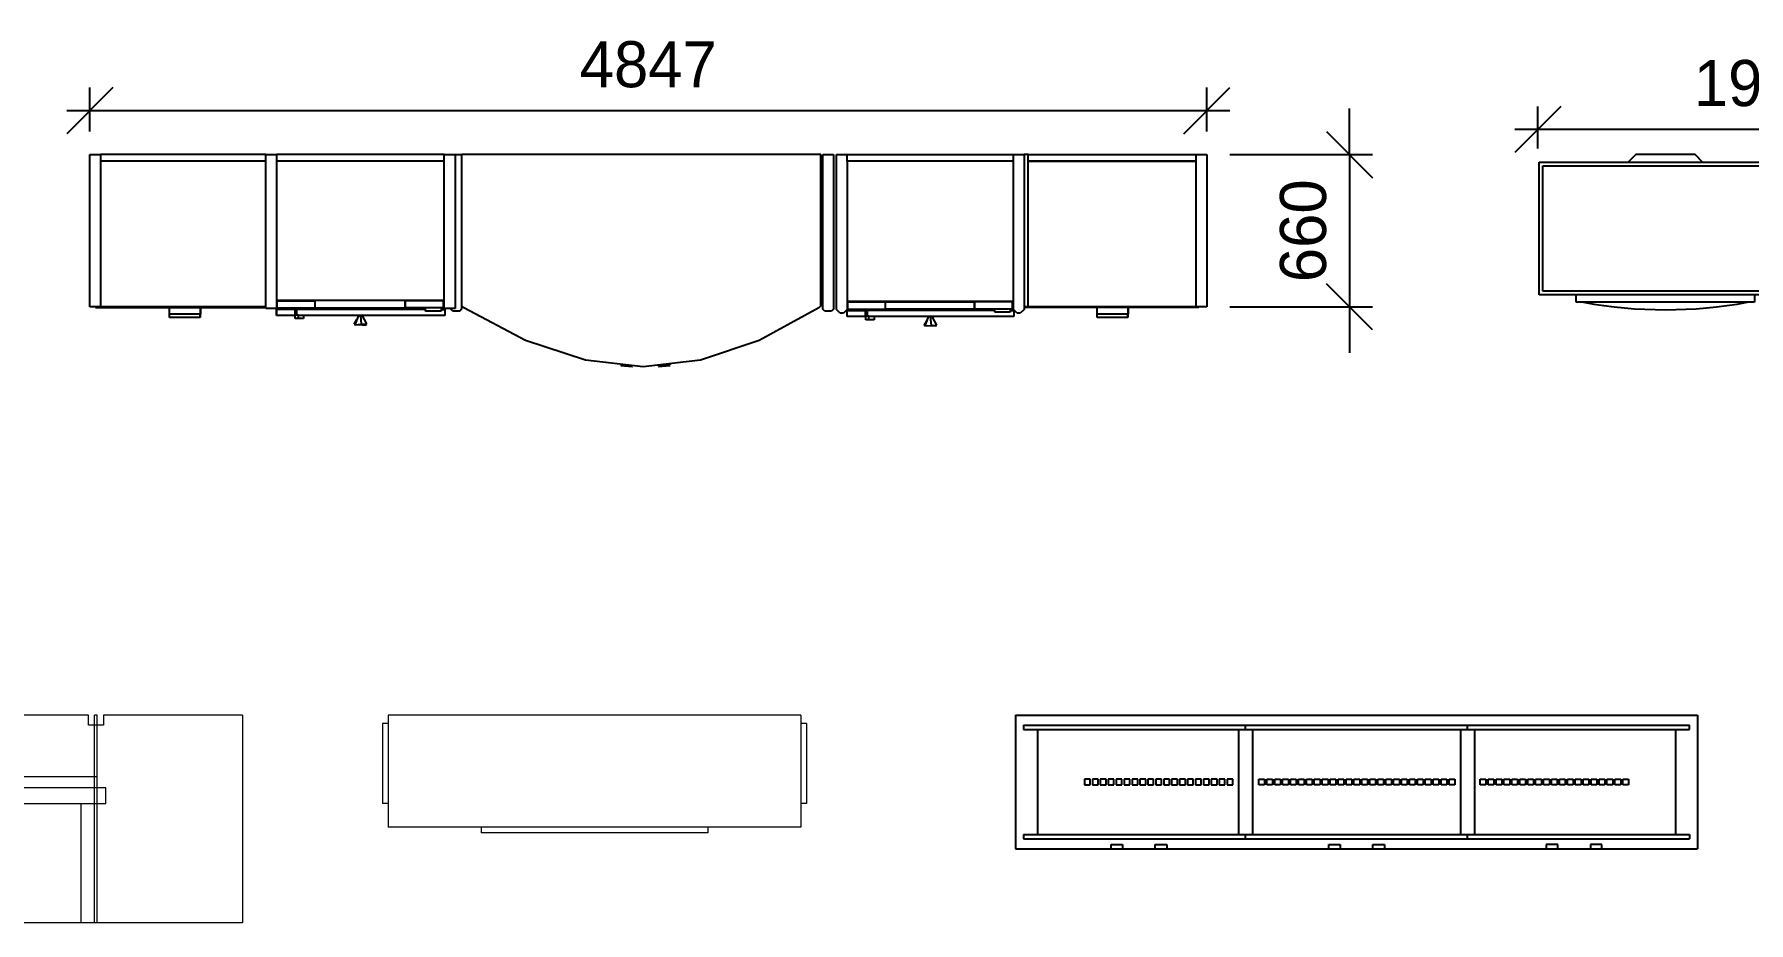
# Model space of a CAD drawing. Header units: millimetres. Extents: x 3103 to 179340, y -10977 to 70536.
# Drawn here: x 113135 to 120574, y 19412 to 23265 of the extents above; entities that cross this region are included whole.
import ezdxf

# ---------------------------------------------------------------- set-up
doc = ezdxf.new("R2010")
doc.units = ezdxf.units.MM
doc.header["$LTSCALE"] = 0.5
doc.linetypes.add('ELGO_LTYPE0', pattern=[0])
doc.layers.add('MEBEL', color=1, linetype='Continuous')
doc.layers.add('Name mebele', color=252, linetype='Continuous', lineweight=0)
doc.styles.add('WROMLATS', font='wromlats.shx', dxfattribs={"bigfont": 'bigfont.shx'})
doc.dimstyles.new('juka', dxfattribs={"dimscale": 100, "dimtxt": 2, "dimasz": 2, "dimexe": 1, "dimexo": 1, "dimgap": 1, "dimtad": 1, "dimtoh": 1, "dimdec": 0, "dimzin": 0, "dimdsep": 46, "dimtxsty": 'WROMLATS', "dimblk": 'OBLIQUE', "dimcen": -3, "dimdle": 1, "dimclrd": 256, "dimclre": 256, "dimclrt": 256, "dimadec": 0, "dimazin": 0, "dimtfac": 1, "dimtdec": 0, "dimtix": 1, "dimtmove": 2, "dimatfit": 3, "dimldrblk": 'ORIGIN2', "dimfxl": 1, "dimtvp": 2.5, "dimtolj": 1, "dimtzin": 0, "dimarcsym": 0})

# ---------------------------------------------------------------- blocks, each defined once
blk = doc.blocks.new('Comoda Zipper')
at = {"layer": 'Name mebele'}
for p, q in [((-920, 473.7), (-920, 126.9)), ((-920, 473.7), (-895, 473.7)), ((-895, 510), (895, 510)), ((-895, 510), (-895, 25)), ((895, 510), (895, 25)), ((895, 473.7), (920, 473.7)), ((920, 473.7), (920, 126.9)), ((-920, 126.9), (-895, 126.9)), ((895, 126.9), (920, 126.9)), ((-895, 25), (895, 25)), ((-491.5, 25), (-491.5, 0)), ((-491.5, 0), (491.5, 0)), ((491.5, 25), (491.5, 0))]:
    blk.add_line(p, q, dxfattribs=at)
blk = doc.blocks.new('Mesa despacho Nobel')
at = {"layer": 'Name mebele'}
for p, q in [((-900, 1090), (-900, 486.5)), ((-900, 1090), (0, 1090)), ((0, 1090), (0, -1090)), ((0, 459.8), (-900, 459.8)), ((-900, 459.8), (-900, 448.1)), ((0, 448.1), (-900, 448.1)), ((-632.2, 459.8), (-632.2, -459.8)), ((-585, 497.7), (-585, -497.7)), ((-515.7, 497.7), (-585, 497.7)), ((-515.7, 497.7), (-515.7, -497.7)), ((-900, 422.1), (-900, -422.1)), ((0, 390.4), (-515.7, 390.4)), ((0, -390.4), (-515.7, -390.4)), ((0, -448.1), (-900, -448.1)), ((-900, -459.8), (-900, -448.1)), ((0, -459.8), (-900, -459.8)), ((-900, -486.5), (-900, -1090)), ((-515.7, -497.7), (-585, -497.7)), ((-900, -1090), (0, -1090))]:
    blk.add_line(p, q, dxfattribs=at)
for points in [[(-900, 486.5), (-857.3, 486.5), (-857.3, 422.1), (-900, 422.1)], [(-900, -486.5), (-857.3, -486.5), (-857.3, -422.1), (-900, -422.1)]]:
    blk.add_lwpolyline(points, dxfattribs=at)
blk = doc.blocks.new('_Oblique')
at = {"color": 0, "lineweight": -2}
blk.add_line((-0.5, -0.5), (0.5, 0.5), dxfattribs=at)
blk = doc.blocks.new('*D698')
at = {"layer": 'Defpoints', "color": 0, "transparency": 16777216}
for p in [(118222.5, 22934.2), (113375.5, 22743.5), (118222.5, 22743.5)]:
    blk.add_point(p, dxfattribs=at)
at = {"layer": 'MEBEL', "lineweight": -2, "transparency": 16777216}
for p, q in [((113375.5, 22843.5), (113375.5, 23034.2)), ((118222.5, 22843.5), (118222.5, 23034.2)), ((113275.5, 22934.2), (118322.5, 22934.2))]:
    blk.add_line(p, q, dxfattribs=at)
at = {"layer": 'MEBEL', "lineweight": -2, "transparency": 16777216, "xscale": 200, "yscale": 200, "zscale": 200, "rotation": 180}
blk.add_blockref('_Oblique', (113375.5, 22934.2), dxfattribs=at)
at = {"layer": 'MEBEL', "lineweight": -2, "transparency": 16777216, "xscale": 200, "yscale": 200, "zscale": 200}
blk.add_blockref('_Oblique', (118222.5, 22934.2), dxfattribs=at)
at = {"layer": 'MEBEL', "transparency": 16777216, "insert": (115799, 23134.2), "char_height": 200, "attachment_point": 5, "style": 'WROMLATS'}
blk.add_mtext('\\A1;4847', dxfattribs=at)
blk = doc.blocks.new('_Origin2')
at = {"color": 0, "linetype": 'ByBlock', "lineweight": -2}
blk.add_line((-0.5, 0), (-1, 0), dxfattribs=at)
for radius in [0.5, 0.25]:
    blk.add_circle((0, 0), radius, dxfattribs=at)
blk = doc.blocks.new('*D699')
at = {"layer": 'Defpoints', "color": 0, "transparency": 16777216}
for p in [(118222.5, 22743.5), (118222.5, 22083.1), (118841.3, 22083.1)]:
    blk.add_point(p, dxfattribs=at)
at = {"layer": 'MEBEL', "lineweight": -2, "transparency": 16777216}
for p, q in [((118841.3, 22743.5), (118841.3, 22943.5)), ((118322.5, 22743.5), (118941.3, 22743.5)), ((118841.3, 22743.5), (118841.3, 22083.1)), ((118322.5, 22083.1), (118941.3, 22083.1)), ((118841.3, 22083.1), (118841.3, 21883.1))]:
    blk.add_line(p, q, dxfattribs=at)
at = {"layer": 'MEBEL', "lineweight": -2, "transparency": 16777216, "xscale": 200, "yscale": 200, "zscale": 200}
for p, rotation in [((118841.3, 22743.5), 270), ((118841.3, 22083.1), 90)]:
    blk.add_blockref('_Oblique', p, dxfattribs=dict(at, rotation=rotation))
at = {"layer": 'MEBEL', "transparency": 16777216, "insert": (118641.3, 22413.3), "char_height": 200, "attachment_point": 5, "rotation": 90, "style": 'WROMLATS'}
blk.add_mtext('\\A1;660', dxfattribs=at)
blk = doc.blocks.new('*D710')
at = {"layer": 'Defpoints', "color": 0, "transparency": 16777216}
for p in [(119658.4, 22852.6), (121608.1, 22711.2), (119658.4, 22670.4)]:
    blk.add_point(p, dxfattribs=at)
at = {"layer": 'MEBEL', "lineweight": -2, "transparency": 16777216}
for p, q in [((119658.4, 22770.4), (119658.4, 22952.6)), ((121608.1, 22811.2), (121608.1, 22952.6)), ((121708.1, 22852.6), (119558.4, 22852.6))]:
    blk.add_line(p, q, dxfattribs=at)
at = {"layer": 'MEBEL', "lineweight": -2, "transparency": 16777216, "xscale": 200, "yscale": 200, "zscale": 200, "rotation": 180}
blk.add_blockref('_Oblique', (119658.4, 22852.6), dxfattribs=at)
at = {"layer": 'MEBEL', "lineweight": -2, "transparency": 16777216, "xscale": 200, "yscale": 200, "zscale": 200}
blk.add_blockref('_Oblique', (121608.1, 22852.6), dxfattribs=at)
at = {"layer": 'MEBEL', "transparency": 16777216, "insert": (120633.2, 23052.6), "char_height": 200, "attachment_point": 5, "style": 'WROMLATS'}
blk.add_mtext('\\A1;1950', dxfattribs=at)
blk = doc.blocks.new('ms_24')
at = {"color": 0, "linetype": 'ELGO_LTYPE0'}
for p, q in [((0, 0), (46.8, 0)), ((0, -660.3), (0, 0)), ((763.4, 0), (46.8, 0)), ((46.8, 0), (46.8, -660.3)), ((763.4, 0), (809.8, 0)), ((763.4, -667.1), (763.4, 0)), ((1537.9, 0), (809.8, 0)), ((809.8, 0), (809.8, -28.8)), ((1537.9, -28.6), (1537.9, 0)), ((1538.3, 0), (1585, 0)), ((1538.3, -28.6), (1538.3, 0)), ((1567.1, 0.1), (1613.3, 0.1)), ((1567.1, 0), (1567.1, 0.1)), ((1585, 0), (1585, -667.1)), ((1613.3, 0.1), (1613.3, -670.7)), ((3171.5, 0.1), (1614.5, 0.1)), ((3171.5, -655.9), (3171.5, 0.1)), ((3180.7, 0.1), (3226.9, 0.1)), ((3180.7, -670.7), (3180.7, 0.1)), ((3226.9, 0.1), (3226.9, -670.7)), ((3239.9, 0), (3286.3, 0)), ((3239.9, -672), (3239.9, 0)), ((3285.9, 0), (4007.4, 0)), ((3285.9, -29), (3285.9, 0)), ((4007.4, 0), (4007.4, -28.8)), ((4007.8, 0), (4054.1, 0)), ((4007.8, -28.8), (4007.8, 0)), ((4054.1, 0), (4054.1, -672)), ((4072.1, 0), (4054.1, 0)), ((4072.1, 0), (4799.9, 0)), ((4072.1, -660.3), (4072.1, 0)), ((4799.9, 0), (4799.9, -28.5)), ((4800.2, 0), (4847, 0)), ((4800.2, -660.3), (4800.2, 0)), ((4847, 0), (4847, -660.3)), ((763.4, -28.5), (46.8, -28.5)), ((809.8, -28.8), (810.2, -28.8)), ((810.2, -28.6), (810.2, -632.4)), ((1538.3, -28.6), (810.2, -28.6)), ((1538.3, -632.4), (1538.3, -28.6)), ((3286.2, -29), (3285.9, -29)), ((3286.2, -28.8), (3286.3, -637.1)), ((4007.8, -28.8), (3286.2, -28.8)), ((4007.8, -637.1), (4007.8, -28.8)), ((4799.9, -28.5), (4072.1, -28.5)), ((4800.2, -29.8), (4072.1, -29.8)), ((4800.2, -3.3), (4799.9, -3.3)), ((4800.2, -6), (4799.9, -6)), ((46.8, -660.3), (0, -660.3)), ((25.4, -663.3), (763.4, -663.3)), ((46.5, -661), (46.5, -660.3)), ((46.7, -660.5), (46.8, -660.3)), ((763.4, -660.5), (46.7, -660.5)), ((345.4, -692.7), (345.4, -663.3)), ((479.8, -663.3), (479.8, -692.7)), ((479.8, -692.7), (479.8, -663.3)), ((810.2, -667.1), (763.4, -667.1)), ((809.9, -667.8), (809.9, -667.1)), ((810.1, -667.8), (809.9, -667.8)), ((810.1, -671.4), (810.1, -667.1)), ((810.2, -632.4), (810.2, -667.1)), ((1538.3, -632.4), (810.2, -632.4)), ((813.4, -660.3), (810.2, -660.3)), ((813.4, -633.9), (978.2, -633.9)), ((813.4, -666.6), (813.4, -633.9)), ((978.2, -666.6), (813.4, -666.6)), ((821.6, -633.9), (821.6, -632.4)), ((891.1, -696.3), (891.1, -666.6)), ((897.4, -666.6), (897.4, -696.3)), ((978.2, -666), (978.2, -633.4)), ((978.2, -666), (978.2, -666.6)), ((1368.4, -666), (978.2, -666)), ((1368.4, -632.5), (1533.2, -632.5)), ((1368.4, -665.1), (1368.4, -632.5)), ((1368.4, -633.4), (1368.4, -666)), ((1533.2, -665.1), (1368.4, -665.1)), ((1456.9, -632.5), (1456.9, -632.4)), ((1456.9, -678.5), (1456.9, -665.1)), ((1524.1, -632.5), (1524.1, -632.4)), ((1524.1, -665.1), (1524.1, -678.5)), ((1533.2, -632.5), (1533.2, -665.1)), ((1538.3, -667.1), (1538.3, -632.4)), ((1585, -667.1), (1538.3, -667.1)), ((1540.8, -671.4), (1540.8, -667.1)), ((1541.2, -667.8), (1540.8, -667.8)), ((1541.2, -667.1), (1541.2, -667.8)), ((1567.1, -670.7), (1567.1, -667.1)), ((1623.2, -664.1), (1614.5, -655.9)), ((1890.6, -806.3), (1623.2, -664.1)), ((3162.8, -664.1), (2904, -806.3)), ((3171.5, -655.9), (3162.8, -664.1)), ((3178.2, -628.4), (3171.5, -617.6)), ((3171.5, -631.6), (3178.2, -628.4)), ((3178.2, -628.4), (3171.5, -632.2)), ((3171.5, -641.5), (3175, -639.6)), ((3175, -639.6), (3178.2, -628.4)), ((3286.3, -637.1), (3286.3, -672)), ((4007.8, -637.1), (3286.3, -637.1)), ((3289.4, -638.6), (3452.7, -638.6)), ((3289.4, -671.5), (3289.4, -638.6)), ((3452.7, -638.1), (3839.4, -638.1)), ((3452.7, -670.9), (3452.7, -638.1)), ((3839.4, -637.1), (4002.8, -637.1)), ((3839.4, -670), (3839.4, -637.1)), ((3839.4, -638.1), (3839.4, -670.9)), ((3927.1, -637.1), (3927.1, -637.1)), ((3993.7, -637.1), (3993.7, -637.1)), ((4002.8, -637.1), (4002.8, -670)), ((4007.8, -672), (4007.8, -637.1)), ((4072.1, -660.3), (4054.1, -660.3)), ((4812.9, -663.3), (4054.1, -663.3)), ((4071.8, -661), (4071.8, -660.3)), ((4072.1, -660.5), (4072.1, -660.3)), ((4800.2, -660.5), (4072.1, -660.5)), ((4370.8, -692.7), (4370.8, -663.3)), ((4505.1, -692.7), (4505.1, -663.3)), ((4505.2, -663.3), (4505.2, -692.7)), ((4800.2, -660.3), (4800.2, -660.5)), ((4847, -660.3), (4800.2, -660.3)), ((479.8, -692.7), (345.4, -692.7)), ((345.5, -707), (345.5, -692.7)), ((479.2, -707), (345.5, -707)), ((479.1, -707), (479.1, -692.7)), ((479.2, -692.7), (479.2, -707)), ((891.1, -671.4), (810.1, -671.4)), ((810.1, -671.4), (810.1, -697.3)), ((810.1, -697.3), (810.1, -671.4)), ((891.5, -697.3), (810.1, -697.3)), ((897.4, -696.3), (891.1, -696.3)), ((891.5, -710.7), (891.5, -696.3)), ((927.8, -710.7), (891.5, -710.7)), ((1456.9, -671.4), (897.4, -671.4)), ((905.4, -695.7), (897.4, -695.7)), ((905.4, -695.7), (927.8, -695.7)), ((905.4, -710.7), (905.4, -695.7)), ((927.8, -695.7), (927.8, -710.7)), ((1175.6, -697.3), (927.8, -697.3)), ((1147.6, -735.5), (1158.9, -715.3)), ((1147.6, -735.5), (1151.2, -735.8)), ((1149.4, -735.7), (1147.6, -735.5)), ((1151.2, -735.8), (1149.4, -735.7)), ((1165.4, -698), (1150.5, -737.7)), ((1150.5, -737.7), (1152.2, -737.6)), ((1152.2, -737.6), (1202.5, -733.9)), ((1152.2, -737.6), (1176.5, -735.8)), ((1163.9, -736.7), (1197.9, -739.2)), ((1197.9, -739.2), (1163.9, -736.7)), ((1175.6, -697.3), (1165.4, -698)), ((1165.4, -698), (1173.1, -697.5)), ((1165.4, -698), (1165.9, -698)), ((1165.9, -698), (1174.2, -697.4)), ((1171.9, -737.3), (1172, -736.1)), ((1173.1, -697.5), (1175.6, -697.3)), ((1181.8, -696.8), (1174.2, -697.4)), ((1174.2, -697.4), (1178.3, -735.7)), ((1176.5, -735.8), (1184.1, -735.3)), ((1202.5, -733.9), (1181.8, -696.8)), ((1540.8, -697.3), (1182.1, -697.3)), ((1183.4, -699.6), (1184.2, -699.6)), ((1184.8, -699.7), (1183.4, -699.6)), ((1184.8, -699.7), (1184.2, -699.6)), ((1187.5, -706.9), (1184.8, -699.7)), ((1197.7, -734.3), (1199.6, -739.3)), ((1199.6, -739.3), (1197.9, -739.2)), ((1524.1, -678.5), (1456.9, -678.5)), ((1524.1, -671.4), (1540.8, -671.4)), ((1540.8, -671.4), (1540.8, -690.8)), ((1540.8, -690.8), (1540.8, -697.3)), ((1575.3, -678.9), (1567.1, -670.7)), ((1605.1, -678.9), (1575.3, -678.9)), ((1613.3, -670.7), (1605.1, -678.9)), ((3188.9, -678.9), (3180.7, -670.7)), ((3218.7, -678.9), (3188.9, -678.9)), ((3226.9, -670.7), (3218.7, -678.9)), ((3256.4, -688.4), (3239.9, -672)), ((3269.8, -688.4), (3256.4, -688.4)), ((3286.3, -672), (3269.8, -688.4)), ((3286, -672.7), (3286, -672.2)), ((3286.2, -672.7), (3286, -672.7)), ((3286.2, -672), (3286.2, -676.3)), ((3286.2, -702.4), (3286.2, -672)), ((3286.2, -676.3), (3366.4, -676.3)), ((3286.2, -702.4), (3286.2, -676.3)), ((3366.9, -702.4), (3286.2, -702.4)), ((3452.8, -671.5), (3289.4, -671.5)), ((3366.4, -701.4), (3366.4, -671.5)), ((3372.7, -701.4), (3366.4, -701.4)), ((3366.9, -716), (3366.9, -701.4)), ((3402.9, -716), (3366.9, -716)), ((3372.7, -671.5), (3372.7, -701.4)), ((3927.1, -676.3), (3372.7, -676.3)), ((3380.6, -700.8), (3372.7, -700.8)), ((3380.6, -700.8), (3402.9, -700.8)), ((3380.6, -716), (3380.6, -700.8)), ((3402.9, -700.8), (3402.9, -716)), ((3648.4, -702.4), (3402.9, -702.4)), ((3839.4, -670.9), (3452.7, -670.9)), ((3452.8, -670.9), (3452.8, -671.5)), ((3620.7, -741), (3631.9, -720.6)), ((3624.2, -741.2), (3620.7, -741)), ((3638.3, -703.2), (3623.5, -743.1)), ((3623.5, -743.1), (3675.1, -739.3)), ((3625.2, -743), (3638.8, -703.1)), ((3672.2, -744.8), (3636.7, -742.2)), ((3640, -703), (3638.3, -703.2)), ((3638.3, -703.2), (3639.8, -703.1)), ((3638.8, -703.1), (3638.3, -703.2)), ((3638.8, -703.1), (3647, -702.5)), ((3644.7, -742.7), (3644.8, -741.6)), ((3654.6, -702), (3647, -702.5)), ((3647, -702.5), (3651, -741.1)), ((3654.6, -702), (3654.4, -702)), ((3675.1, -739.3), (3654.6, -702)), ((4010.2, -702.4), (3654.8, -702.4)), ((3656.1, -704.7), (3656.9, -704.8)), ((3657.5, -704.8), (3656.1, -704.7)), ((3656.9, -704.8), (3658.2, -708.5)), ((3657.5, -704.8), (3656.9, -704.8)), ((3660.2, -712.1), (3657.5, -704.8)), ((3670.5, -744.7), (3668.8, -739.8)), ((3670.3, -739.7), (3672.2, -744.8)), ((4002.8, -670), (3839.4, -670)), ((3927.1, -683.5), (3927.1, -670)), ((3993.7, -683.5), (3927.1, -683.5)), ((3993.7, -670), (3993.7, -683.5)), ((3993.7, -676.3), (4010.2, -676.3)), ((4024.2, -688.4), (4007.8, -672)), ((4010.2, -676.3), (4010.2, -674.4)), ((4010.2, -676.3), (4010.2, -695.9)), ((4010.2, -695.9), (4010.2, -702.4)), ((4037.7, -688.4), (4024.2, -688.4)), ((4054.1, -672), (4037.7, -688.4)), ((4505.2, -692.7), (4370.8, -692.7)), ((4370.8, -707), (4370.8, -692.7)), ((4504.5, -707), (4370.8, -707)), ((4504.4, -707), (4504.4, -692.7)), ((4504.5, -692.7), (4504.5, -707)), ((2150.3, -891.6), (1890.6, -806.3)), ((2904, -806.3), (2649.5, -891.6)), ((2400.8, -920), (2150.3, -891.6)), ((2649.5, -891.6), (2400.8, -920)), ((2304.2, -914.7), (2307.1, -909.4)), ((2304.2, -914.7), (2353.9, -918.4)), ((2305.9, -914.8), (2304.2, -914.7)), ((2355.6, -918.5), (2305.9, -914.8)), ((2328.2, -916.5), (2328.7, -911.8)), ((2329.9, -916.6), (2355.6, -918.5)), ((2353.9, -918.4), (2329.9, -916.6)), ((2353.9, -918.4), (2352.5, -914.5)), ((2355.6, -918.5), (2353.9, -918.4)), ((2354.2, -914.7), (2355.6, -918.5)), ((2400.8, -920), (2400.1, -919.9)), ((2469.9, -912.1), (2467.5, -918.5)), ((2467.5, -918.5), (2517.2, -914.8)), ((2493.2, -916.6), (2467.5, -918.5)), ((2467.5, -918.5), (2469.3, -918.4)), ((2469.3, -918.4), (2471.5, -911.9)), ((2519, -914.7), (2469.3, -918.4)), ((2469.3, -918.4), (2493.2, -916.6)), ((2495, -916.5), (2494.2, -909.3)), ((2519, -914.7), (2514.7, -907)), ((2517.2, -914.8), (2519, -914.7))]:
    blk.add_line(p, q, dxfattribs=at)
blk = doc.blocks.new('ms_29')
at = {"linetype": 'Continuous'}
for p, q in [((0, -576), (0, 0)), ((0, 0), (1944, 0)), ((419.328, 32.256), (387.072, 0)), ((677.376, 32.256), (419.328, 32.256)), ((709.632, 0), (677.376, 32.256)), ((1944, 0), (1944, -576)), ((16.128, -559.872), (16.128, -16.128)), ((16.128, -16.128), (1927.872, -16.128)), ((1927.872, -16.128), (1927.872, -559.872)), ((1944, -576), (0, -576)), ((1927.872, -559.872), (16.128, -559.872)), ((161.28, -608.256), (161.28, -576)), ((935.424, -576), (935.424, -608.256)), ((1040.832, -608.256), (1040.832, -576)), ((1427.904, -576), (1427.904, -608.256)), ((1460.16, -608.256), (1460.16, -576)), ((1847.232, -576), (1847.232, -608.256)), ((935.424, -608.256), (161.28, -608.256)), ((1427.904, -608.256), (1040.832, -608.256)), ((1847.232, -608.256), (1460.16, -608.256))]:
    blk.add_line(p, q, dxfattribs=at)
blk.add_arc((548.352, 1327.104), 1967.616, 259.6111, 280.3889, dxfattribs=at)

msp = doc.modelspace()

# ---------------------------------------------------------------- linework, layer by layer
at = {"layer": 'MEBEL'}
for p, q in [((117392.1, 20311.9), (120352.1, 20311.9)), ((117392.1, 20311.9), (117392.1, 19731.9)), ((120352.1, 20311.9), (120352.1, 19731.9)), ((117427.7, 20268.5), (120316.6, 20268.5)), ((117427.7, 20268.5), (117427.7, 20249.2)), ((117427.7, 20249.2), (120316.6, 20249.2)), ((117487.8, 20249.2), (117487.8, 19794.6)), ((118360.7, 20249.2), (118360.7, 19794.6)), ((118390.7, 20249.2), (118390.7, 20268.5)), ((118420.7, 20249.2), (118420.7, 19794.6)), ((119323.6, 20249.2), (119323.6, 19794.6)), ((119353.6, 20249.2), (119353.6, 20268.5)), ((119383.6, 20249.2), (119383.6, 19794.6)), ((120256.4, 20249.2), (120256.4, 19794.6)), ((120316.6, 20249.2), (120316.6, 20268.5)), ((117691.5, 20034.4), (117691.5, 20009.4)), ((117716.5, 20034.4), (117691.5, 20034.4)), ((117716.5, 20009.4), (117716.5, 20034.4)), ((117725.9, 20034.4), (117725.9, 20009.4)), ((117750.9, 20034.4), (117725.9, 20034.4)), ((117750.9, 20009.4), (117750.9, 20034.4)), ((117760.3, 20034.4), (117760.3, 20009.4)), ((117785.3, 20034.4), (117760.3, 20034.4)), ((117785.3, 20009.4), (117785.3, 20034.4)), ((117794.7, 20034.4), (117794.7, 20009.4)), ((117819.7, 20034.4), (117794.7, 20034.4)), ((117819.7, 20009.4), (117819.7, 20034.4)), ((117829.1, 20034.4), (117829.1, 20009.4)), ((117854.1, 20034.4), (117829.1, 20034.4)), ((117854.1, 20009.4), (117854.1, 20034.4)), ((117863.5, 20034.4), (117863.5, 20009.4)), ((117888.5, 20034.4), (117863.5, 20034.4)), ((117888.5, 20009.4), (117888.5, 20034.4)), ((117897.9, 20034.4), (117897.9, 20009.4)), ((117922.9, 20034.4), (117897.9, 20034.4)), ((117922.9, 20009.4), (117922.9, 20034.4)), ((117932.3, 20034.4), (117932.3, 20009.4)), ((117957.3, 20034.4), (117932.3, 20034.4)), ((117957.3, 20009.4), (117957.3, 20034.4)), ((117966.7, 20034.4), (117966.7, 20009.4)), ((117991.7, 20034.4), (117966.7, 20034.4)), ((117991.7, 20009.4), (117991.7, 20034.4)), ((118001.1, 20034.4), (118001.1, 20009.4)), ((118026.1, 20034.4), (118001.1, 20034.4)), ((118026.1, 20009.4), (118026.1, 20034.4)), ((118035.5, 20034.4), (118035.5, 20009.4)), ((118060.5, 20034.4), (118035.5, 20034.4)), ((118060.5, 20009.4), (118060.5, 20034.4)), ((118069.9, 20034.4), (118069.9, 20009.4)), ((118094.9, 20034.4), (118069.9, 20034.4)), ((118094.9, 20009.4), (118094.9, 20034.4)), ((118104.3, 20034.4), (118104.3, 20009.4)), ((118129.3, 20034.4), (118104.3, 20034.4)), ((118129.3, 20009.4), (118129.3, 20034.4)), ((118138.7, 20034.4), (118138.7, 20009.4)), ((118163.7, 20034.4), (118138.7, 20034.4)), ((118163.7, 20009.4), (118163.7, 20034.4)), ((118173.1, 20034.4), (118173.1, 20009.4)), ((118198.1, 20034.4), (118173.1, 20034.4)), ((118198.1, 20009.4), (118198.1, 20034.4)), ((118207.5, 20034.4), (118207.5, 20009.4)), ((118232.5, 20034.4), (118207.5, 20034.4)), ((118232.5, 20009.4), (118232.5, 20034.4)), ((118241.9, 20034.4), (118241.9, 20009.4)), ((118266.9, 20034.4), (118241.9, 20034.4)), ((118266.9, 20009.4), (118266.9, 20034.4)), ((118276.3, 20034.4), (118276.3, 20009.4)), ((118301.3, 20034.4), (118276.3, 20034.4)), ((118301.3, 20009.4), (118301.3, 20034.4)), ((118310.7, 20034.4), (118310.7, 20009.4)), ((118335.7, 20034.4), (118310.7, 20034.4)), ((118335.7, 20009.4), (118335.7, 20034.4)), ((118448.2, 20009.4), (118448.2, 20034.4)), ((118448.2, 20034.4), (118473.2, 20034.4)), ((118473.2, 20034.4), (118473.2, 20009.4)), ((118482.6, 20009.4), (118482.6, 20034.4)), ((118482.6, 20034.4), (118507.6, 20034.4)), ((118507.6, 20034.4), (118507.6, 20009.4)), ((118517, 20009.4), (118517, 20034.4)), ((118517, 20034.4), (118542, 20034.4)), ((118542, 20034.4), (118542, 20009.4)), ((118551.4, 20009.4), (118551.4, 20034.4)), ((118551.4, 20034.4), (118576.4, 20034.4)), ((118576.4, 20034.4), (118576.4, 20009.4)), ((118585.8, 20009.4), (118585.8, 20034.4)), ((118585.8, 20034.4), (118610.8, 20034.4)), ((118610.8, 20034.4), (118610.8, 20009.4)), ((118620.2, 20009.4), (118620.2, 20034.4)), ((118620.2, 20034.4), (118645.2, 20034.4)), ((118645.2, 20034.4), (118645.2, 20009.4)), ((118654.6, 20009.4), (118654.6, 20034.4)), ((118654.6, 20034.4), (118679.6, 20034.4)), ((118679.6, 20034.4), (118679.6, 20009.4)), ((118689, 20009.4), (118689, 20034.4)), ((118689, 20034.4), (118714, 20034.4)), ((118714, 20034.4), (118714, 20009.4)), ((118723.4, 20009.4), (118723.4, 20034.4)), ((118723.4, 20034.4), (118748.4, 20034.4)), ((118748.4, 20034.4), (118748.4, 20009.4)), ((118757.8, 20009.4), (118757.8, 20034.4)), ((118757.8, 20034.4), (118782.8, 20034.4)), ((118782.8, 20034.4), (118782.8, 20009.4)), ((118792.2, 20009.4), (118792.2, 20034.4)), ((118792.2, 20034.4), (118817.2, 20034.4)), ((118817.2, 20034.4), (118817.2, 20009.4)), ((118826.6, 20009.4), (118826.6, 20034.4)), ((118826.6, 20034.4), (118851.6, 20034.4)), ((118851.6, 20034.4), (118851.6, 20009.4)), ((118861, 20009.4), (118861, 20034.4)), ((118861, 20034.4), (118886, 20034.4)), ((118886, 20034.4), (118886, 20009.4)), ((118895.4, 20009.4), (118895.4, 20034.4)), ((118895.4, 20034.4), (118920.4, 20034.4)), ((118920.4, 20034.4), (118920.4, 20009.4)), ((118929.8, 20009.4), (118929.8, 20034.4)), ((118929.8, 20034.4), (118954.8, 20034.4)), ((118954.8, 20034.4), (118954.8, 20009.4)), ((118964.2, 20009.4), (118964.2, 20034.4)), ((118964.2, 20034.4), (118989.2, 20034.4)), ((118989.2, 20034.4), (118989.2, 20009.4)), ((118998.6, 20009.4), (118998.6, 20034.4)), ((118998.6, 20034.4), (119023.6, 20034.4)), ((119023.6, 20034.4), (119023.6, 20009.4)), ((119032.9, 20009.4), (119032.9, 20034.4)), ((119032.9, 20034.4), (119057.9, 20034.4)), ((119057.9, 20034.4), (119057.9, 20009.4)), ((119067.3, 20009.4), (119067.3, 20034.4)), ((119067.3, 20034.4), (119092.3, 20034.4)), ((119092.3, 20034.4), (119092.3, 20009.4)), ((119101.7, 20009.4), (119101.7, 20034.4)), ((119101.7, 20034.4), (119126.7, 20034.4)), ((119126.7, 20034.4), (119126.7, 20009.4)), ((119136.1, 20009.4), (119136.1, 20034.4)), ((119136.1, 20034.4), (119161.1, 20034.4)), ((119161.1, 20034.4), (119161.1, 20009.4)), ((119170.5, 20009.4), (119170.5, 20034.4)), ((119170.5, 20034.4), (119195.5, 20034.4)), ((119195.5, 20034.4), (119195.5, 20009.4)), ((119204.9, 20009.4), (119204.9, 20034.4)), ((119204.9, 20034.4), (119229.9, 20034.4)), ((119229.9, 20034.4), (119229.9, 20009.4)), ((119239.3, 20009.4), (119239.3, 20034.4)), ((119239.3, 20034.4), (119264.3, 20034.4)), ((119264.3, 20034.4), (119264.3, 20009.4)), ((119273.7, 20009.4), (119273.7, 20034.4)), ((119273.7, 20034.4), (119298.7, 20034.4)), ((119298.7, 20034.4), (119298.7, 20009.4)), ((119408.6, 20009.4), (119408.6, 20034.4)), ((119408.6, 20034.4), (119433.6, 20034.4)), ((119433.6, 20034.4), (119433.6, 20009.4)), ((119443, 20009.4), (119443, 20034.4)), ((119443, 20034.4), (119468, 20034.4)), ((119468, 20034.4), (119468, 20009.4)), ((119477.4, 20009.4), (119477.4, 20034.4)), ((119477.4, 20034.4), (119502.4, 20034.4)), ((119502.4, 20034.4), (119502.4, 20009.4)), ((119511.8, 20009.4), (119511.8, 20034.4)), ((119511.8, 20034.4), (119536.8, 20034.4)), ((119536.8, 20034.4), (119536.8, 20009.4)), ((119546.2, 20009.4), (119546.2, 20034.4)), ((119546.2, 20034.4), (119571.2, 20034.4)), ((119571.2, 20034.4), (119571.2, 20009.4)), ((119580.6, 20009.4), (119580.6, 20034.4)), ((119580.6, 20034.4), (119605.6, 20034.4)), ((119605.6, 20034.4), (119605.6, 20009.4)), ((119615, 20009.4), (119615, 20034.4)), ((119615, 20034.4), (119640, 20034.4)), ((119640, 20034.4), (119640, 20009.4)), ((119649.4, 20009.4), (119649.4, 20034.4)), ((119649.4, 20034.4), (119674.4, 20034.4)), ((119674.4, 20034.4), (119674.4, 20009.4)), ((119683.8, 20009.4), (119683.8, 20034.4)), ((119683.8, 20034.4), (119708.8, 20034.4)), ((119708.8, 20034.4), (119708.8, 20009.4)), ((119718.2, 20009.4), (119718.2, 20034.4)), ((119718.2, 20034.4), (119743.2, 20034.4)), ((119743.2, 20034.4), (119743.2, 20009.4)), ((119752.6, 20009.4), (119752.6, 20034.4)), ((119752.6, 20034.4), (119777.6, 20034.4)), ((119777.6, 20034.4), (119777.6, 20009.4)), ((119786.9, 20009.4), (119786.9, 20034.4)), ((119786.9, 20034.4), (119811.9, 20034.4)), ((119811.9, 20034.4), (119811.9, 20009.4)), ((119821.3, 20009.4), (119821.3, 20034.4)), ((119821.3, 20034.4), (119846.3, 20034.4)), ((119846.3, 20034.4), (119846.3, 20009.4)), ((119855.7, 20009.4), (119855.7, 20034.4)), ((119855.7, 20034.4), (119880.7, 20034.4)), ((119880.7, 20034.4), (119880.7, 20009.4)), ((119890.1, 20009.4), (119890.1, 20034.4)), ((119890.1, 20034.4), (119915.1, 20034.4)), ((119915.1, 20034.4), (119915.1, 20009.4)), ((119924.5, 20009.4), (119924.5, 20034.4)), ((119924.5, 20034.4), (119949.5, 20034.4)), ((119949.5, 20034.4), (119949.5, 20009.4)), ((119958.9, 20009.4), (119958.9, 20034.4)), ((119958.9, 20034.4), (119983.9, 20034.4)), ((119983.9, 20034.4), (119983.9, 20009.4)), ((119993.3, 20009.4), (119993.3, 20034.4)), ((119993.3, 20034.4), (120018.3, 20034.4)), ((120018.3, 20034.4), (120018.3, 20009.4)), ((120027.7, 20009.4), (120027.7, 20034.4)), ((120027.7, 20034.4), (120052.7, 20034.4)), ((120052.7, 20034.4), (120052.7, 20009.4)), ((117691.5, 20009.4), (117716.5, 20009.4)), ((117725.9, 20009.4), (117750.9, 20009.4)), ((117760.3, 20009.4), (117785.3, 20009.4)), ((117794.7, 20009.4), (117819.7, 20009.4)), ((117829.1, 20009.4), (117854.1, 20009.4)), ((117863.5, 20009.4), (117888.5, 20009.4)), ((117897.9, 20009.4), (117922.9, 20009.4)), ((117932.3, 20009.4), (117957.3, 20009.4)), ((117966.7, 20009.4), (117991.7, 20009.4)), ((118001.1, 20009.4), (118026.1, 20009.4)), ((118035.5, 20009.4), (118060.5, 20009.4)), ((118069.9, 20009.4), (118094.9, 20009.4)), ((118104.3, 20009.4), (118129.3, 20009.4)), ((118138.7, 20009.4), (118163.7, 20009.4)), ((118173.1, 20009.4), (118198.1, 20009.4)), ((118207.5, 20009.4), (118232.5, 20009.4)), ((118241.9, 20009.4), (118266.9, 20009.4)), ((118276.3, 20009.4), (118301.3, 20009.4)), ((118310.7, 20009.4), (118335.7, 20009.4)), ((118473.2, 20009.4), (118448.2, 20009.4)), ((118507.6, 20009.4), (118482.6, 20009.4)), ((118542, 20009.4), (118517, 20009.4)), ((118576.4, 20009.4), (118551.4, 20009.4)), ((118610.8, 20009.4), (118585.8, 20009.4)), ((118645.2, 20009.4), (118620.2, 20009.4)), ((118679.6, 20009.4), (118654.6, 20009.4)), ((118714, 20009.4), (118689, 20009.4)), ((118748.4, 20009.4), (118723.4, 20009.4)), ((118782.8, 20009.4), (118757.8, 20009.4)), ((118817.2, 20009.4), (118792.2, 20009.4)), ((118851.6, 20009.4), (118826.6, 20009.4)), ((118886, 20009.4), (118861, 20009.4)), ((118920.4, 20009.4), (118895.4, 20009.4)), ((118954.8, 20009.4), (118929.8, 20009.4)), ((118989.2, 20009.4), (118964.2, 20009.4)), ((119023.6, 20009.4), (118998.6, 20009.4)), ((119057.9, 20009.4), (119032.9, 20009.4)), ((119092.3, 20009.4), (119067.3, 20009.4)), ((119126.7, 20009.4), (119101.7, 20009.4)), ((119161.1, 20009.4), (119136.1, 20009.4)), ((119195.5, 20009.4), (119170.5, 20009.4)), ((119229.9, 20009.4), (119204.9, 20009.4)), ((119264.3, 20009.4), (119239.3, 20009.4)), ((119298.7, 20009.4), (119273.7, 20009.4)), ((119433.6, 20009.4), (119408.6, 20009.4)), ((119468, 20009.4), (119443, 20009.4)), ((119502.4, 20009.4), (119477.4, 20009.4)), ((119536.8, 20009.4), (119511.8, 20009.4)), ((119571.2, 20009.4), (119546.2, 20009.4)), ((119605.6, 20009.4), (119580.6, 20009.4)), ((119640, 20009.4), (119615, 20009.4)), ((119674.4, 20009.4), (119649.4, 20009.4)), ((119708.8, 20009.4), (119683.8, 20009.4)), ((119743.2, 20009.4), (119718.2, 20009.4)), ((119777.6, 20009.4), (119752.6, 20009.4)), ((119811.9, 20009.4), (119786.9, 20009.4)), ((119846.3, 20009.4), (119821.3, 20009.4)), ((119880.7, 20009.4), (119855.7, 20009.4)), ((119915.1, 20009.4), (119890.1, 20009.4)), ((119949.5, 20009.4), (119924.5, 20009.4)), ((119983.9, 20009.4), (119958.9, 20009.4)), ((120018.3, 20009.4), (119993.3, 20009.4)), ((120052.7, 20009.4), (120027.7, 20009.4)), ((117427.7, 19794.6), (120316.6, 19794.6)), ((117427.7, 19794.6), (117427.7, 19775.3)), ((118390.7, 19775.3), (118390.7, 19794.6)), ((119353.6, 19775.3), (119353.6, 19794.6)), ((120316.6, 19794.6), (120316.6, 19775.3)), ((117392.1, 19731.9), (120352.1, 19731.9)), ((117427.7, 19775.3), (120316.6, 19775.3)), ((117807.5, 19731.9), (117807.5, 19750.9)), ((117807.5, 19750.9), (117857.3, 19750.9)), ((117857.3, 19750.9), (117857.3, 19731.9)), ((117999.1, 19731.9), (117999.1, 19750.9)), ((117999.1, 19750.9), (118048.9, 19750.9)), ((118048.9, 19750.9), (118048.9, 19731.9)), ((118752, 19731.9), (118752, 19750.9)), ((118752, 19750.9), (118801.8, 19750.9)), ((118801.8, 19750.9), (118801.8, 19731.9)), ((118943.6, 19731.9), (118943.6, 19750.9)), ((118943.6, 19750.9), (118993.4, 19750.9)), ((118993.4, 19750.9), (118993.4, 19731.9)), ((119745.1, 19750.9), (119695.3, 19750.9)), ((119695.3, 19750.9), (119695.3, 19731.9)), ((119745.1, 19731.9), (119745.1, 19750.9)), ((119936.7, 19750.9), (119886.9, 19750.9)), ((119886.9, 19750.9), (119886.9, 19731.9)), ((119936.7, 19731.9), (119936.7, 19750.9))]:
    msp.add_line(p, q, dxfattribs=at)

# ---------------------------------------------------------------- block references
for name, p in [('ms_24', (113375.5, 22743.5)), ('ms_29', (119664.1, 22711.2))]:
    msp.add_blockref(name, p, dxfattribs=at)
at = {"layer": 'MEBEL', "rotation": 270}
msp.add_blockref('Mesa despacho Nobel', (112948, 19411.9), dxfattribs=at)
at = {"layer": 'MEBEL', "xscale": -1}
msp.add_blockref('Comoda Zipper', (115565.9, 19801.9), dxfattribs=at)

# ---------------------------------------------------------------- dimensions: what is measured, and where the dimension line sits
at = {"layer": 'MEBEL'}
for base, p1, p2, picture, middle in [((118222.5, 22934.2), (113375.5, 22743.5), (118222.5, 22743.5), '*D698', (115799, 23134.2)), ((119658.4, 22852.6), (121608.1, 22711.2), (119658.4, 22670.4), '*D710', (120633.2, 23052.6))]:
    dim = msp.add_linear_dim(base=base, p1=p1, p2=p2, dimstyle='juka', dxfattribs=at)
    dim.commit()
    dim.dimension.update_dxf_attribs({"geometry": picture, "text_midpoint": middle})
dim = msp.add_linear_dim(base=(118841.3, 22083.1), p1=(118222.5, 22743.5), p2=(118222.5, 22083.1), angle=90, dimstyle='juka', dxfattribs=at)
dim.commit()
dim.dimension.update_dxf_attribs({"geometry": '*D699', "text_midpoint": (118641.3, 22413.3)})

doc.saveas('drawing.dxf')
